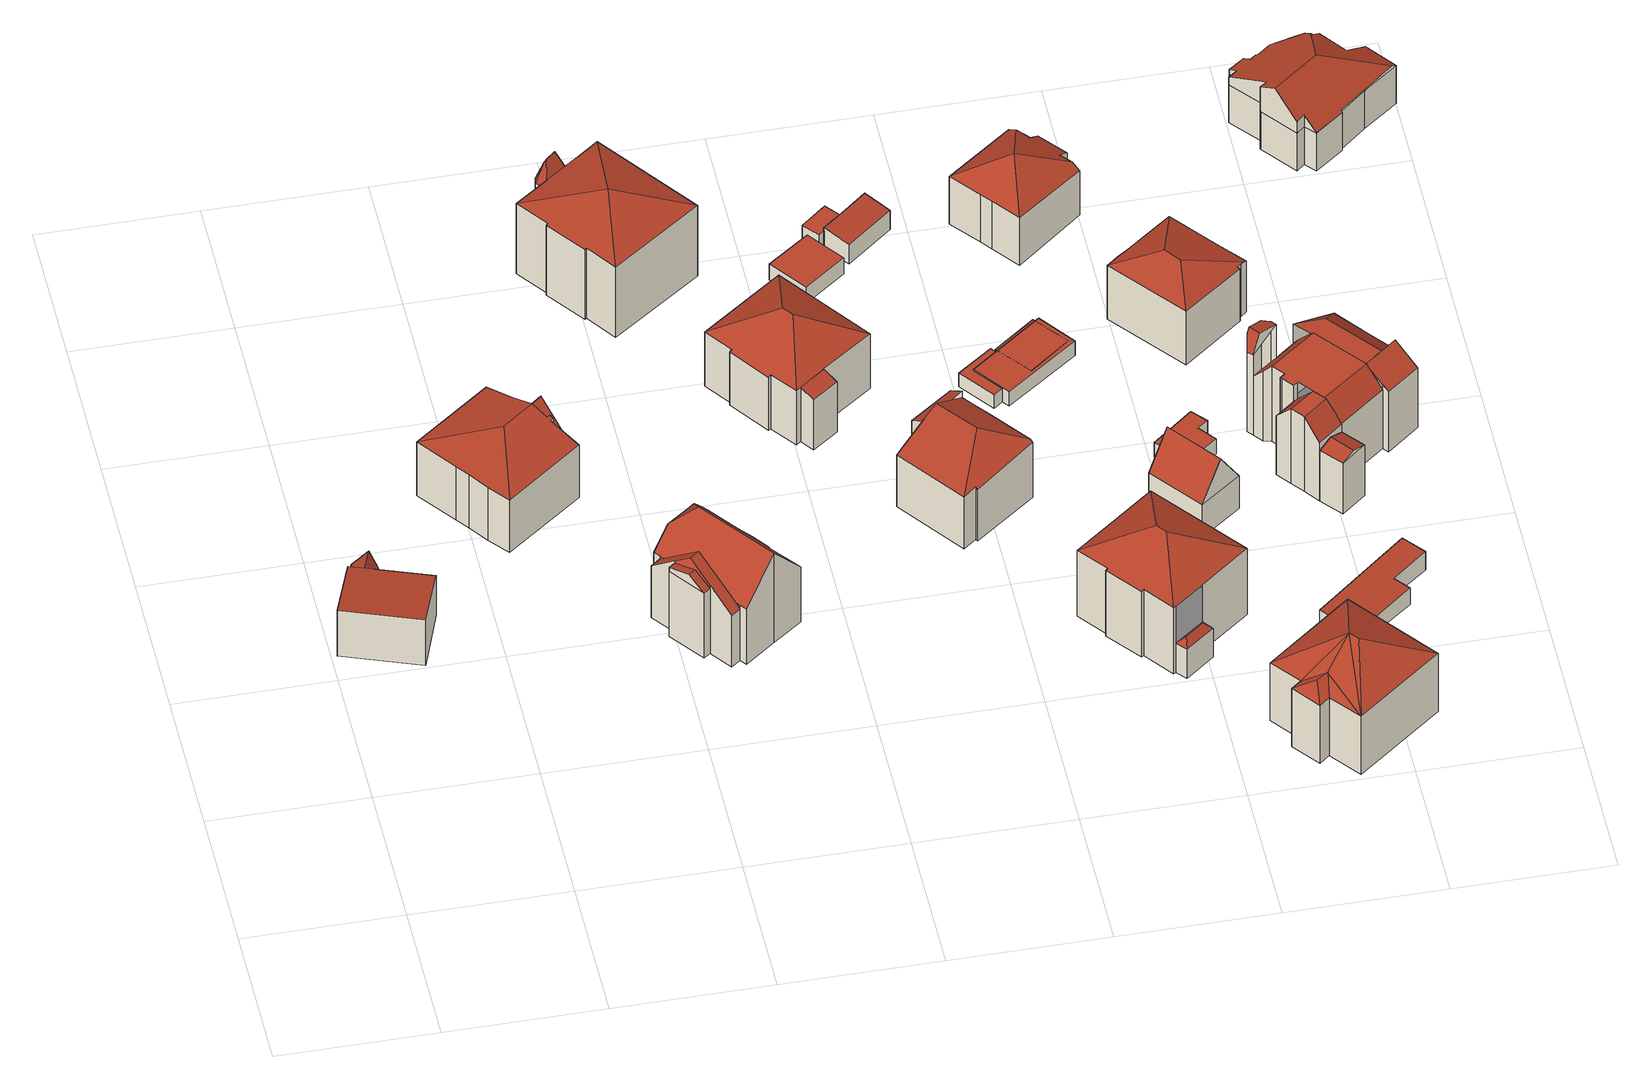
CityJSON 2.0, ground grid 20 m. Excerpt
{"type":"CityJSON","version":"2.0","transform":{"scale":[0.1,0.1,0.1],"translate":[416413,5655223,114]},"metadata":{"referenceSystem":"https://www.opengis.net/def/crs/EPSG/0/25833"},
"CityObjects":{
"building1":{"type":"Building","attributes":{"Gemeindeschluessel":14612000,"Geometrietyp2DReferenz":"3000","function":"31001_9998","roofType":"9999"},"children":["building1-1","building1-2"]},
"building1-1":{"type":"BuildingPart","attributes":{"Dachtyp_tdc":"tdcGableRoof","Dachneigung":51.3,"QualitaetDacherkennung":13,"Geometrietyp2DReferenz":"3000","measuredHeight":6.34,"roofType":"3100"},"parents":["building1"],"geometry":[{"type":"MultiSurface","lod":"2","boundaries":[[[0,1,2,3]],[[1,4,5,2]],[[4,6,7,5]],[[4,1,8]],[[1,0,9,8]],[[6,4,8,9]],[[3,2,5,7]]],"semantics":{"surfaces":[{"type":"WallSurface"},{"type":"RoofSurface"},{"type":"GroundSurface"}],"values":[0,0,0,0,1,1,2]}}]},
"building1-2":{"type":"BuildingPart","attributes":{"Dachtyp_tdc":"tdcPolyFlatRoof","Dachneigung":6.96,"QualitaetDacherkennung":88,"Geometrietyp2DReferenz":"3000","measuredHeight":7.42,"roofType":"2100"},"parents":["building1"],"geometry":[{"type":"MultiSurface","lod":"2","boundaries":[[[10,11,0,3,12]],[[13,14,15,7,6]],[[14,16,17,15]],[[16,10,12,17]],[[16,14,13,11,10]],[[12,3,7,15,17]]],"semantics":{"surfaces":[{"type":"WallSurface"},{"type":"RoofSurface"},{"type":"GroundSurface"}],"values":[0,0,0,0,1,2]}}]},
"building2":{"type":"Building","attributes":{"Gemeindeschluessel":14612000,"Geometrietyp2DReferenz":"3000","function":"31001_9998","roofType":"9999"},"children":["building2-1","building2-2"]},
"building2-1":{"type":"BuildingPart","attributes":{"Dachtyp_tdc":"tdcHipAndGableRoof","Dachneigung":14.54,"QualitaetDacherkennung":67,"Geometrietyp2DReferenz":"3000","measuredHeight":10.33,"roofType":"5000"},"parents":["building2"],"geometry":[{"type":"MultiSurface","lod":"2","boundaries":[[[18,19,20,21,22]],[[19,23,24,20]],[[23,25,26,24]],[[25,27,28,26]],[[27,29,30,28]],[[29,31,32,30]],[[31,33,34,32]],[[33,35,36,34]],[[35,37,38,36]],[[37,39,40,38]],[[39,41,40]],[[35,33,31,29,27,42]],[[27,25,23,19,18,43,44,42]],[[44,39,37,35,42]],[[45,46,47,21,20,24,26,28,30,32,34,36,38,40]]],"semantics":{"surfaces":[{"type":"WallSurface"},{"type":"RoofSurface"},{"type":"GroundSurface"}],"values":[0,0,0,0,0,0,0,0,0,0,0,1,1,1,2]}}]},
"building2-2":{"type":"BuildingPart","attributes":{"Dachtyp_tdc":"tdcGableRoof","Dachneigung":45.9,"QualitaetDacherkennung":9,"Geometrietyp2DReferenz":"3000","measuredHeight":8.73,"roofType":"3100"},"parents":["building2"],"geometry":[{"type":"MultiSurface","lod":"2","boundaries":[[[47,46,45,40,48,49,50,51,52,21]],[[41,53,48,40]],[[53,54,49,48]],[[54,55,50,49]],[[55,56,51,50]],[[56,57,52,51]],[[57,22,21,52]],[[56,55,54,53,41,58]],[[58,59,60,22,57,56]]],"semantics":{"surfaces":[{"type":"GroundSurface"},{"type":"WallSurface"},{"type":"RoofSurface"}],"values":[0,1,1,1,1,1,1,2,2]}}]},
"building3":{"type":"Building","attributes":{"Gemeindeschluessel":14612000,"Geometrietyp2DReferenz":"3000","function":"31001_9998","roofType":"9999"},"children":["building3-1","building3-2","building3-3"]},
"building3-1":{"type":"BuildingPart","attributes":{"Dachtyp_tdc":"tdcGableAndHippedGRoof","Dachneigung":50.03,"QualitaetDacherkennung":36,"Geometrietyp2DReferenz":"3000","measuredHeight":14.42,"roofType":"9999"},"parents":["building3"],"geometry":[{"type":"MultiSurface","lod":"2","boundaries":[[[61,62,63,64]],[[62,65,66,63]],[[65,67,68,66]],[[67,69,70,68]],[[69,71,72,70]],[[71,73,74,72]],[[73,75,76,74]],[[75,77,76]],[[78,79,80]],[[78,81,82,79]],[[81,83,84,82]],[[83,85,86,84]],[[85,87,88,86]],[[87,89,90,88]],[[89,91,92,90]],[[91,93,94,92]],[[93,61,64,94]],[[89,87,85,83,95]],[[83,81,78,96,97,98,75,73,71,95]],[[71,69,67,65,62,61,93,91,89,95]],[[64,63,66,68,70,72,74,76,99,79,82,84,86,88,90,92,94]]],"semantics":{"surfaces":[{"type":"WallSurface"},{"type":"RoofSurface"},{"type":"GroundSurface"}],"values":[0,0,0,0,0,0,0,0,0,0,0,0,0,0,0,0,0,1,1,1,2]}}]},
"building3-2":{"type":"BuildingPart","attributes":{"Dachtyp_tdc":"tdcGableRoof","Dachneigung":16.31,"QualitaetDacherkennung":29,"Geometrietyp2DReferenz":"3000","measuredHeight":12.07,"roofType":"3100"},"parents":["building3"],"geometry":[{"type":"MultiSurface","lod":"2","boundaries":[[[100,101,102,103]],[[101,104,105,102]],[[104,106,107,105]],[[100,108,109,101]],[[110,109,108,111,112]],[[104,110,112,106]],[[101,109,110,104]],[[102,105,107,113,103]]],"semantics":{"surfaces":[{"type":"WallSurface"},{"type":"RoofSurface"},{"type":"GroundSurface"}],"values":[0,0,0,1,1,0,0,2]}}]},
"building3-3":{"type":"BuildingPart","attributes":{"Dachtyp_tdc":"tdcGableRoof","Dachneigung":39.32,"QualitaetDacherkennung":26,"Geometrietyp2DReferenz":"3000","measuredHeight":13.51,"roofType":"3100"},"parents":["building3"],"geometry":[{"type":"MultiSurface","lod":"2","boundaries":[[[114,100,103]],[[115,107,106,112]],[[115,116,117,107]],[[116,80,79,117]],[[77,118,119,76]],[[118,114,103,119]],[[120,96,80,116,115,121]],[[121,114,118,77,98,120]],[[103,113,107,117,79,99,76,119]]],"semantics":{"surfaces":[{"type":"WallSurface"},{"type":"RoofSurface"},{"type":"GroundSurface"}],"values":[0,0,0,0,0,0,1,1,2]}}]},
"building4":{"type":"Building","attributes":{"Gemeindeschluessel":14612000,"Geometrietyp2DReferenz":"3000","function":"31001_9998","roofType":"9999"},"children":["building4-1","building4-2"]},
"building4-1":{"type":"BuildingPart","attributes":{"Dachtyp_tdc":"tdcTentRoof","Dachneigung":18,"QualitaetDacherkennung":69,"Geometrietyp2DReferenz":"3000","measuredHeight":13.74,"roofType":"3500"},"parents":["building4"],"geometry":[{"type":"MultiSurface","lod":"2","boundaries":[[[122,123,124]],[[122,125,126,123]],[[125,127,128,126]],[[127,129,130,128]],[[129,131,132,130]],[[131,133,134,132]],[[133,135,136,134]],[[135,137,138,136]],[[137,139,140,138]],[[139,141,142,140]],[[141,143,142]],[[127,125,144]],[[129,127,144]],[[139,137,135,133,131,129,144]],[[125,122,141,139,144]],[[123,126,128,130,132,134,136,138,140,142,145]]],"semantics":{"surfaces":[{"type":"WallSurface"},{"type":"RoofSurface"},{"type":"GroundSurface"}],"values":[0,0,0,0,0,0,0,0,0,0,0,1,1,1,1,2]}}]},
"building4-2":{"type":"BuildingPart","attributes":{"Dachtyp_tdc":"tdcFreeFormRoof","Dachneigung":71.33,"QualitaetDacherkennung":31,"Geometrietyp2DReferenz":"3000","measuredHeight":13.37,"roofType":"5000"},"parents":["building4"],"geometry":[{"type":"MultiSurface","lod":"2","boundaries":[[[146,147,148,149]],[[147,150,151,148]],[[150,152,153,151]],[[152,154,155,153]],[[154,156,157,155]],[[143,158,159,142]],[[158,146,149,159]],[[160,124,156,154,161,162]],[[154,152,161]],[[152,150,147,146,163,164,162,161]],[[146,158,163]],[[158,143,164,163]],[[143,160,162,164]],[[149,148,151,153,155,157,123,145,142,159]]],"semantics":{"surfaces":[{"type":"WallSurface"},{"type":"RoofSurface"},{"type":"GroundSurface"}],"values":[0,0,0,0,0,0,0,1,1,1,1,1,1,2]}}]},
"building5":{"type":"Building","attributes":{"Gemeindeschluessel":14612000,"Geometrietyp2DReferenz":"3000","function":"31001_9998","roofType":"9999"},"children":["building5-1","building5-2"]},
"building5-1":{"type":"BuildingPart","attributes":{"Dachtyp_tdc":"tdcHipRoof","Dachneigung":27.07,"QualitaetDacherkennung":78,"Geometrietyp2DReferenz":"3000","measuredHeight":12.19,"roofType":"3200"},"parents":["building5"],"geometry":[{"type":"MultiSurface","lod":"2","boundaries":[[[165,166,167,168]],[[166,169,170,167]],[[169,171,172,170]],[[171,173,174,172]],[[173,175,176,177,174]],[[178,179,180,181]],[[178,182,183,179]],[[182,184,185,183]],[[184,165,168,185]],[[178,181,175,173,186]],[[171,169,187]],[[173,171,187,186]],[[168,167,170,172,174,177,180,179,183,185]],[[169,166,165,184,182,178,186,187]]],"semantics":{"surfaces":[{"type":"WallSurface"},{"type":"RoofSurface"},{"type":"GroundSurface"}],"values":[0,0,0,0,0,0,0,0,0,1,1,1,2,1]}}]},
"building5-2":{"type":"BuildingPart","attributes":{"Dachtyp_tdc":"tdcPolyFlatRoof","Dachneigung":16.62,"QualitaetDacherkennung":69,"Geometrietyp2DReferenz":"3000","measuredHeight":8.79,"roofType":"2100"},"parents":["building5"],"geometry":[{"type":"MultiSurface","lod":"2","boundaries":[[[176,188,189,177]],[[188,190,191,189]],[[190,181,180,191]],[[181,190,188,176]],[[177,189,191,180]]],"semantics":{"surfaces":[{"type":"WallSurface"},{"type":"RoofSurface"},{"type":"GroundSurface"}],"values":[0,0,0,1,2]}}]},
"building6":{"type":"Building","attributes":{"Gemeindeschluessel":14612000,"Geometrietyp2DReferenz":"3000","function":"31001_9998","roofType":"9999"},"children":["building6-1","building6-2"]},
"building6-1":{"type":"BuildingPart","attributes":{"Dachtyp_tdc":"tdcHipAndGableRoof","Dachneigung":25.49,"QualitaetDacherkennung":48,"Geometrietyp2DReferenz":"3000","measuredHeight":11.78,"roofType":"5000"},"parents":["building6"],"geometry":[{"type":"MultiSurface","lod":"2","boundaries":[[[192,193,194,195]],[[196,197,198,199]],[[197,200,201,198]],[[200,192,195,201]],[[193,202,203,194]],[[202,204,205,203]],[[204,206,207,205]],[[206,208,209,207]],[[208,210,211,209]],[[210,212,213,214,211]],[[206,204,202,193,192,215]],[[192,200,197,196,216,217,215]],[[217,212,210,208,206,215]],[[214,218,199,198,201,195,194,203,205,207,209,211]]],"semantics":{"surfaces":[{"type":"WallSurface"},{"type":"RoofSurface"},{"type":"GroundSurface"}],"values":[0,0,0,0,0,0,0,0,0,0,1,1,1,2]}}]},
"building6-2":{"type":"BuildingPart","attributes":{"Dachtyp_tdc":"tdcPolyFlatRoof","Dachneigung":27.27,"QualitaetDacherkennung":49,"Geometrietyp2DReferenz":"3000","measuredHeight":10.3,"roofType":"2100"},"parents":["building6"],"geometry":[{"type":"MultiSurface","lod":"2","boundaries":[[[213,219,220,214]],[[219,221,222,220]],[[221,223,196,199,222]],[[223,221,219,213,224,216]],[[214,220,222,199,218]]],"semantics":{"surfaces":[{"type":"WallSurface"},{"type":"RoofSurface"},{"type":"GroundSurface"}],"values":[0,0,0,1,2]}}]},
"building7":{"type":"Building","attributes":{"Dachtyp_tdc":"tdcPolyFlatRoof","Gemeindeschluessel":14612000,"Dachneigung":0,"QualitaetDacherkennung":71,"Geometrietyp2DReferenz":"3000","measuredHeight":2.52,"function":"31001_9998","roofType":"1000"},"geometry":[{"type":"Solid","lod":"2","boundaries":[[[[225,226,227,228]],[[225,229,230,226]],[[227,231,232,228]],[[226,230,231,227]],[[230,229,232,231]],[[229,225,228,232]]]],"semantics":{"surfaces":[{"type":"WallSurface"},{"type":"RoofSurface"},{"type":"GroundSurface"}],"values":[[0,1,2,0,0,0]]}}]},
"building8":{"type":"Building","attributes":{"Dachtyp_tdc":"tdcPolyFlatRoof","Gemeindeschluessel":14612000,"Dachneigung":0,"QualitaetDacherkennung":0,"Geometrietyp2DReferenz":"3000","BezugspunktDach":"2000","measuredHeight":3,"function":"31001_9998"},"geometry":[{"type":"MultiSurface","lod":"2","boundaries":[[[233,234,235,236,237]],[[237,236,238,239]],[[236,235,240,238]],[[235,234,241,240]],[[234,233,242,241]],[[233,237,239,242]],[[239,238,240,241,242]]],"semantics":{"surfaces":[{"type":"RoofSurface"},{"type":"WallSurface"},{"type":"GroundSurface"}],"values":[0,1,1,1,1,1,2]}}]},
"building9":{"type":"Building","attributes":{"Dachtyp_tdc":"tdcPolyFlatRoof","Gemeindeschluessel":14612000,"Dachneigung":5.62,"QualitaetDacherkennung":67,"Geometrietyp2DReferenz":"3000","measuredHeight":3.51,"function":"31001_9998","roofType":"2100"},"geometry":[{"type":"Solid","lod":"2","boundaries":[[[[243,244,242,245]],[[244,246,241,242]],[[246,247,248,241]],[[247,249,250,248]],[[249,243,245,250]],[[249,247,246,244,243]],[[245,242,241,248,250]]]],"semantics":{"surfaces":[{"type":"WallSurface"},{"type":"RoofSurface"},{"type":"GroundSurface"}],"values":[[0,0,0,0,0,1,2]]}}]},
"building10":{"type":"Building","attributes":{"Gemeindeschluessel":14612000,"Geometrietyp2DReferenz":"3000","function":"31001_9998","roofType":"9999"},"children":["building10-1","building10-2"]},
"building10-1":{"type":"BuildingPart","attributes":{"Dachtyp_tdc":"tdcFreeFormRoof","Dachneigung":47.27,"QualitaetDacherkennung":9,"Geometrietyp2DReferenz":"3000","measuredHeight":5.69,"roofType":"5000"},"parents":["building10"],"geometry":[{"type":"MultiSurface","lod":"2","boundaries":[[[251,252,253,254]],[[252,255,256,253]],[[255,257,258,256]],[[259,257,255]],[[260,259,255,252]],[[260,252,251]],[[259,260,251,257]],[[254,253,256,258]]],"semantics":{"surfaces":[{"type":"WallSurface"},{"type":"RoofSurface"},{"type":"GroundSurface"}],"values":[0,0,0,1,1,1,1,2]}}]},
"building10-2":{"type":"BuildingPart","attributes":{"Dachtyp_tdc":"tdcHipRoof","Dachneigung":25.76,"QualitaetDacherkennung":87,"Geometrietyp2DReferenz":"3000","measuredHeight":13.94,"roofType":"3200"},"parents":["building10"],"geometry":[{"type":"MultiSurface","lod":"2","boundaries":[[[261,262,263,264]],[[262,265,266,263]],[[265,267,268,266]],[[267,269,270,268]],[[269,271,254,270]],[[271,251,254]],[[272,258,257]],[[272,273,274,258]],[[273,275,276,274]],[[275,277,278,276]],[[277,261,264,278]],[[267,265,279]],[[273,272,271,269,280]],[[265,262,261,277,275,273,280,279]],[[269,267,279,280]],[[264,263,266,268,270,254,258,274,276,278]]],"semantics":{"surfaces":[{"type":"WallSurface"},{"type":"RoofSurface"},{"type":"GroundSurface"}],"values":[0,0,0,0,0,0,0,0,0,0,0,1,1,1,1,2]}}]},
"building11":{"type":"Building","attributes":{"Dachtyp_tdc":"tdcPolyFlatRoof","Gemeindeschluessel":14612000,"Dachneigung":2.61,"QualitaetDacherkennung":74,"Geometrietyp2DReferenz":"3000","measuredHeight":2.2,"function":"31001_9998","roofType":"2100"},"geometry":[{"type":"Solid","lod":"2","boundaries":[[[[281,282,283,284]],[[282,285,286,283]],[[285,287,288,286]],[[287,289,290,288]],[[289,281,284,290]],[[289,287,285,282,281]],[[284,283,286,288,290]]]],"semantics":{"surfaces":[{"type":"WallSurface"},{"type":"RoofSurface"},{"type":"GroundSurface"}],"values":[[0,0,0,0,0,1,2]]}}]},
"building12":{"type":"Building","attributes":{"Gemeindeschluessel":14612000,"Dachneigung":90,"Dachorientierung":0,"MittlereTraufHoehe":117.06,"QualitaetDacherkennung":88,"ObjektHoehe":2.27,"BodenHoehe":114.79,"Geometrietyp2DReferenz":"3000","AbsoluteHoehe":117.06,"Dachflaeche":64.97,"measuredHeight":2.27,"function":"31001_9998","roofType":"1000","storeysAboveGround":1},"geometry":[{"type":"MultiSurface","lod":"2","boundaries":[[[291,292,293,294]],[[292,295,296,293]],[[295,297,298,296]],[[297,291,294,298]],[[297,295,292,291]],[[294,293,296,298]]],"semantics":{"surfaces":[{"type":"WallSurface"},{"type":"RoofSurface"},{"type":"GroundSurface"}],"values":[0,0,0,0,1,2]}}]},
"building13":{"type":"Building","attributes":{"Dachtyp_tdc":"tdcPolyFlatRoof","Gemeindeschluessel":14612000,"Dachneigung":0,"QualitaetDacherkennung":78,"Geometrietyp2DReferenz":"3000","measuredHeight":2.24,"function":"31001_9998","roofType":"1000"},"geometry":[{"type":"Solid","lod":"2","boundaries":[[[[299,300,301,302]],[[300,303,304,301]],[[303,305,306,304]],[[305,307,308,306]],[[307,299,302,308]],[[307,305,303,300,299]],[[302,301,304,306,308]]]],"semantics":{"surfaces":[{"type":"WallSurface"},{"type":"RoofSurface"},{"type":"GroundSurface"}],"values":[[0,0,0,0,0,1,2]]}}]},
"building14":{"type":"Building","attributes":{"Dachtyp_tdc":"tdcFreeFormRoof","Gemeindeschluessel":14612000,"Dachneigung":27.02,"QualitaetDacherkennung":77,"Geometrietyp2DReferenz":"3000","measuredHeight":12.97,"function":"31001_9998","roofType":"5000"},"geometry":[{"type":"Solid","lod":"2","boundaries":[[[[309,310,311,312]],[[310,313,314,311]],[[313,315,316,314]],[[315,317,318,316]],[[317,319,320,318]],[[319,321,322,320]],[[321,323,324,322]],[[323,309,312,324]],[[325,326,323,321]],[[310,327,313]],[[327,319,328]],[[327,325,319]],[[327,310,325]],[[319,325,321]],[[328,319,317]],[[327,328,317,315]],[[327,315,313]],[[326,325,310,309]],[[326,309,323]],[[312,311,314,316,318,320,322,324]]]],"semantics":{"surfaces":[{"type":"WallSurface"},{"type":"RoofSurface"},{"type":"GroundSurface"}],"values":[[0,0,0,0,0,0,0,0,1,1,1,1,1,1,1,1,1,1,1,2]]}}]},
"building15":{"type":"Building","attributes":{"Dachtyp_tdc":"tdcFreeFormRoof","Gemeindeschluessel":14612000,"Dachneigung":57.61,"QualitaetDacherkennung":4,"Geometrietyp2DReferenz":"3000","measuredHeight":10.42,"function":"31001_9998","roofType":"5000"},"geometry":[{"type":"Solid","lod":"2","boundaries":[[[[329,330,331,332]],[[330,333,334,331]],[[333,335,336,334]],[[335,337,338,336]],[[337,329,332,338]],[[339,333,330,340]],[[337,335,339]],[[329,337,339]],[[339,340,329]],[[333,339,335]],[[329,340,330]],[[332,331,334,336,338]]]],"semantics":{"surfaces":[{"type":"WallSurface"},{"type":"RoofSurface"},{"type":"GroundSurface"}],"values":[[0,0,0,0,0,1,1,1,1,0,0,2]]}}]},
"building16":{"type":"Building","attributes":{"Dachtyp_tdc":"tdcPolyFlatRoof","Gemeindeschluessel":14612000,"Dachneigung":0,"QualitaetDacherkennung":66,"Geometrietyp2DReferenz":"3000","measuredHeight":2.42,"function":"31001_9998","roofType":"1000"},"geometry":[{"type":"Solid","lod":"2","boundaries":[[[[341,342,343,344]],[[342,345,346,343]],[[345,347,348,346]],[[347,349,350,348]],[[349,351,352,350]],[[351,353,354,352]],[[353,341,344,354]],[[353,351,349,347,345,342,341]],[[344,343,346,348,350,352,354]]]],"semantics":{"surfaces":[{"type":"WallSurface"},{"type":"RoofSurface"},{"type":"GroundSurface"}],"values":[[0,0,0,0,0,0,0,1,2]]}}]},
"building17":{"type":"Building","attributes":{"Dachtyp_tdc":"tdcFreeFormRoof","Gemeindeschluessel":14612000,"Dachneigung":31.71,"QualitaetDacherkennung":54,"Geometrietyp2DReferenz":"3000","measuredHeight":10.77,"function":"31001_9998","roofType":"5000"},"geometry":[{"type":"Solid","lod":"2","boundaries":[[[[355,356,357,358]],[[356,359,360,357]],[[359,361,362,360]],[[361,363,364,362]],[[363,365,366,364]],[[365,367,368,366]],[[367,369,370,368]],[[369,371,372,370]],[[371,373,374,372]],[[373,355,358,374]],[[361,359,375,376,377,365,363]],[[367,377,376,369]],[[371,369,376,355,373]],[[376,375,356,355]],[[367,365,377]],[[359,356,375]],[[358,357,360,362,364,366,368,370,372,374]]]],"semantics":{"surfaces":[{"type":"WallSurface"},{"type":"RoofSurface"},{"type":"GroundSurface"}],"values":[[0,0,0,0,0,0,0,0,0,0,1,1,1,1,0,0,2]]}}]},
"building18":{"type":"Building","attributes":{"Dachtyp_tdc":"tdcPolyFlatRoof","Gemeindeschluessel":14612000,"Dachneigung":2.94,"QualitaetDacherkennung":76,"Geometrietyp2DReferenz":"3000","measuredHeight":2.96,"function":"31001_9998","roofType":"2100"},"geometry":[{"type":"Solid","lod":"2","boundaries":[[[[378,379,380,381]],[[379,382,383,380]],[[382,384,385,383]],[[384,386,387,385]],[[386,388,389,387]],[[388,390,391,389]],[[390,392,393,391]],[[392,378,381,393]],[[392,390,388,386,384,382,379,378]],[[381,380,383,385,387,389,391,393]]]],"semantics":{"surfaces":[{"type":"WallSurface"},{"type":"RoofSurface"},{"type":"GroundSurface"}],"values":[[0,0,0,0,0,0,0,0,1,2]]}}]},
"building19":{"type":"Building","attributes":{"Dachtyp_tdc":"tdcFreeFormRoof","Gemeindeschluessel":14612000,"Dachneigung":19.95,"QualitaetDacherkennung":55,"Geometrietyp2DReferenz":"3000","measuredHeight":10.75,"function":"31001_9998","roofType":"5000"},"geometry":[{"type":"Solid","lod":"2","boundaries":[[[[394,395,396,397]],[[395,398,399,396]],[[398,400,401,399]],[[400,402,403,401]],[[402,404,405,403]],[[404,406,407,405]],[[406,408,409,407]],[[408,410,411,409]],[[410,412,413,411]],[[412,414,415,413]],[[414,416,417,415]],[[416,394,397,417]],[[418,414,412,410,408,406,404]],[[419,402,400,398,395,420]],[[402,419,418,404]],[[420,394,416,414,418,419]],[[395,394,420]],[[397,396,399,401,403,405,407,409,411,413,415,417]]]],"semantics":{"surfaces":[{"type":"WallSurface"},{"type":"RoofSurface"},{"type":"GroundSurface"}],"values":[[0,0,0,0,0,0,0,0,0,0,0,0,1,1,1,1,0,2]]}}]},
"building20":{"type":"Building","attributes":{"Dachtyp_tdc":"tdcGableRoof","Gemeindeschluessel":14612000,"Dachneigung":20.54,"QualitaetDacherkennung":55,"Geometrietyp2DReferenz":"3000","measuredHeight":8.9,"function":"31001_9998","roofType":"3100"},"geometry":[{"type":"Solid","lod":"2","boundaries":[[[[421,422,423,424]],[[422,425,426,423]],[[425,427,428,426]],[[427,421,424,428]],[[425,422,429]],[[421,427,430]],[[422,421,430,429]],[[427,425,429,430]],[[424,423,426,428]]]],"semantics":{"surfaces":[{"type":"WallSurface"},{"type":"RoofSurface"},{"type":"GroundSurface"}],"values":[[0,0,0,0,0,0,1,1,2]]}}]},
"building21":{"type":"Building","attributes":{"Gemeindeschluessel":14612000,"Geometrietyp2DReferenz":"3000","function":"31001_9998","roofType":"9999"},"children":["building21-1","building21-2","building21-3","building21-4","building21-5"]},
"building21-1":{"type":"BuildingPart","attributes":{"Dachtyp_tdc":"tdcPolyFlatRoof","Dachneigung":35.53,"QualitaetDacherkennung":42,"Geometrietyp2DReferenz":"3000","measuredHeight":12.13,"roofType":"2100"},"parents":["building21"],"geometry":[{"type":"MultiSurface","lod":"2","boundaries":[[[431,432,433,434,435]],[[432,436,437,433]],[[436,438,439,437]],[[438,440,439]],[[438,436,432,431,441,442,443,444,445,446]],[[447,448,434,433,437,439,449]]],"semantics":{"surfaces":[{"type":"WallSurface"},{"type":"RoofSurface"},{"type":"GroundSurface"}],"values":[0,0,0,0,1,2]}}]},
"building21-2":{"type":"BuildingPart","attributes":{"Dachtyp_tdc":"tdcFreeFormRoof","Dachneigung":11.73,"QualitaetDacherkennung":22,"Geometrietyp2DReferenz":"3000","measuredHeight":15.64,"roofType":"5000"},"parents":["building21"],"geometry":[{"type":"MultiSurface","lod":"2","boundaries":[[[450,451,452,453,454]],[[451,455,456,452]],[[455,457,458,456]],[[457,459,460,458]],[[459,461,462,463,460]],[[450,464,465,455,451]],[[461,459,457,465,464]],[[457,455,465]],[[450,461,464]],[[453,452,456,458,460,463]]],"semantics":{"surfaces":[{"type":"WallSurface"},{"type":"RoofSurface"},{"type":"GroundSurface"}],"values":[0,0,0,0,0,1,1,0,0,2]}}]},
"building21-3":{"type":"BuildingPart","attributes":{"Dachtyp_tdc":"tdcHipAndGableRoof","Dachneigung":43.03,"QualitaetDacherkennung":38,"Geometrietyp2DReferenz":"3000","measuredHeight":12.43,"roofType":"5000"},"parents":["building21"],"geometry":[{"type":"MultiSurface","lod":"2","boundaries":[[[466,467,468,469]],[[467,470,471,468]],[[470,472,473,471]],[[472,435,434,473]],[[467,466,474]],[[466,475,476,477,443,478,474]],[[478,441,435,472,470,467,474]],[[434,448,447,479,480,469,468,471,473]]],"semantics":{"surfaces":[{"type":"WallSurface"},{"type":"RoofSurface"},{"type":"GroundSurface"}],"values":[0,0,0,0,1,1,1,2]}}]},
"building21-4":{"type":"BuildingPart","attributes":{"Dachtyp_tdc":"tdcCutGableRoof","Dachneigung":49.09,"QualitaetDacherkennung":71,"Geometrietyp2DReferenz":"3000","measuredHeight":12.13,"roofType":"9999"},"parents":["building21"],"geometry":[{"type":"MultiSurface","lod":"2","boundaries":[[[481,482,423,426]],[[482,483,484,423]],[[483,485,486,484]],[[485,487,488,486]],[[489,490,491,492,487,485]],[[483,482,481,493,494]],[[485,483,494,495,496,489]],[[488,497,498,499,500,501,502,426,423,484,486]],[[487,492,497,488]],[[492,491,498,497]]],"semantics":{"surfaces":[{"type":"WallSurface"},{"type":"RoofSurface"},{"type":"GroundSurface"}],"values":[0,0,0,0,1,1,1,2,0,0]}}]},
"building21-5":{"type":"BuildingPart","attributes":{"Dachtyp_tdc":"tdcCutGableRoof","Dachneigung":0.134,"QualitaetDacherkennung":50,"Geometrietyp2DReferenz":"3000","measuredHeight":12.23,"roofType":"9999"},"parents":["building21"],"geometry":[{"type":"MultiSurface","lod":"2","boundaries":[[[503,504,505,506]],[[504,507,508,505]],[[507,509,510,508]],[[509,511,512,510]],[[511,513,514,512]],[[513,454,453,514]],[[462,515,516,463]],[[515,517,480,516]],[[440,518,481,426,439]],[[519,503,506,498,491]],[[520,475,517,515,462,454,513,511,509]],[[521,495,494,493,518,440,446,522]],[[509,507,504,503,519,523,521,522,520]],[[506,505,508,510,512,514,453,463,516,480,479,447,449,439,426,502,501,500,499,498]]],"semantics":{"surfaces":[{"type":"WallSurface"},{"type":"RoofSurface"},{"type":"GroundSurface"}],"values":[0,0,0,0,0,0,0,0,0,0,1,1,1,2]}}]},
"building22":{"type":"Building","attributes":{"Dachtyp_tdc":"tdcFreeFormRoof","Gemeindeschluessel":14612000,"Dachneigung":26,"QualitaetDacherkennung":10,"Geometrietyp2DReferenz":"3000","measuredHeight":11.19,"function":"31001_9998","roofType":"5000"},"geometry":[{"type":"Solid","lod":"2","boundaries":[[[[524,525,526,527]],[[525,528,529,526]],[[528,530,531,529]],[[530,532,533,531]],[[532,534,535,533]],[[534,536,537,535]],[[536,538,539,537]],[[538,540,541,539]],[[540,542,543,541]],[[542,544,545,543]],[[544,546,547,545]],[[546,548,549,547]],[[548,550,551,549]],[[550,552,553,551]],[[552,554,555,553]],[[554,556,557,555]],[[556,558,559,557]],[[558,560,561,559]],[[560,562,563,561]],[[562,564,565,563]],[[564,566,567,565]],[[566,568,569,567]],[[568,570,571,569]],[[570,572,573,571]],[[572,524,527,573]],[[574,575,576,577,578,579,580,581]],[[582,583,584,585,586,587,588,589,590,591,592,593,594,595,596,580,579]],[[597,566,598,599,581,580,596,600,601]],[[570,601,600,572]],[[568,597,601,570]],[[572,600,596,595,524]],[[562,599,598,564]],[[560,574,581,599,562]],[[564,598,566]],[[566,597,568]],[[524,595,594,525]],[[525,594,593,528]],[[528,593,592,530]],[[530,592,591,532]],[[532,591,590,534]],[[534,590,589,536]],[[536,589,588,538]],[[538,588,587,540]],[[540,587,586,542]],[[542,586,585,544]],[[544,585,584,546]],[[546,584,583,548]],[[548,583,582,550]],[[552,578,577,554]],[[550,582,579,578,552]],[[554,577,576,556]],[[556,576,575,558]],[[558,575,574,560]],[[527,526,529,531,533,535,537,539,541,543,545,547,549,551,553,555,557,559,561,563,565,567,569,571,573]]]],"semantics":{"surfaces":[{"type":"WallSurface"},{"type":"RoofSurface"},{"type":"GroundSurface"}],"values":[[0,0,0,0,0,0,0,0,0,0,0,0,0,0,0,0,0,0,0,0,0,0,0,0,0,1,1,1,0,0,0,0,0,0,0,0,0,0,0,0,0,0,0,0,0,0,0,0,0,0,0,0,0,2]]}}]}
},
"vertices":[
[36,520,42],[46,548,42],[46,548,4],[36,520,4],[76,537,41],[76,537,4],[66,509,41],[66,509,4],[65,541,67],[55,513,67],
[7,440,78],[36,520,68],[7,440,4],[66,509,68],[134,484,68],[134,484,4],[105,404,78],[105,404,4],
[310,684,104],[313,680,102],[313,680,6],[310,684,6],[310,684,57],[309,677,102],[309,677,6],[336,641,91],[336,641,6],[238,567,91],[238,567,6],[218,592,91],[218,592,6],[200,617,92],[200,617,6],[188,633,92],[188,633,6],[151,682,93],[151,682,6],[249,756,93],[249,756,6],[273,724,102],[273,724,6],[273,724,44],[252,670,110],[306,681,104],[292,700,110],[285,709,6],[292,700,6],[306,681,6],
[277,727,6],[281,723,6],[300,738,6],[308,727,6],[329,699,6],[277,727,43],[281,723,58],[300,738,58],[308,727,94],[329,699,58],[285,709,94],[292,700,81],[306,681,57],
[488,463,96],[505,460,82],[505,460,7],[488,463,7],[520,439,82],[520,439,7],[518,423,96],[518,423,7],[547,385,96],[547,385,7],[510,357,152],[510,357,7],[471,328,96],[471,328,7],[465,336,96],[465,336,7],[465,336,90],[390,436,96],[390,436,7],[390,436,91],[384,443,96],[384,443,7],[404,458,124],[404,458,7],[416,467,124],[416,467,7],[431,478,124],[431,478,7],[441,486,124],[441,486,7],[452,494,108],[452,494,7],[460,500,96],[460,500,7],[439,451,152],[393,431,96],[426,387,96],[461,342,96],[426,387,7],
[433,354,112],[425,348,112],[425,348,7],[433,354,7],[392,392,112],[392,392,7],[400,398,112],[400,398,7],[419,373,128],[411,367,128],[392,392,119],[415,378,126],[400,398,119],[415,378,7],
[433,354,118],[400,398,122],[378,427,91],[378,427,7],[453,327,90],[453,327,7],[426,387,143],[415,378,143],
[425,1084,120],[425,1084,6],[425,1084,58],[452,1104,120],[452,1104,6],[545,976,120],[545,976,6],[431,894,120],[431,894,6],[404,933,120],[404,933,6],[402,931,119],[402,931,6],[366,980,119],[366,980,6],[368,982,120],[368,982,6],[339,1022,120],[339,1022,6],[382,1053,120],[382,1053,6],[382,1053,104],[444,1001,143],[413,1075,6],
[372,1074,104],[377,1078,104],[377,1078,6],[372,1074,6],[390,1089,104],[390,1089,6],[393,1091,104],[393,1091,6],[403,1089,104],[403,1089,6],[412,1075,104],[412,1075,6],[371,1066,104],[371,1066,6],[413,1075,104],[396,1079,136],[396,1078,140],[381,1069,133],[384,1069,138],
[538,754,95],[541,756,97],[541,756,9],[538,754,9],[516,791,97],[516,791,9],[619,866,98],[619,866,9],[704,748,98],[704,748,9],[640,702,98],[640,702,97],[640,702,9],[601,673,97],[601,673,9],[607,678,9],[607,678,97],[577,705,97],[577,705,9],[574,703,95],[574,703,9],[616,765,131],[606,778,131],
[652,685,90],[652,685,9],[619,661,90],[619,661,9],
[851,536,101],[853,533,98],[853,533,8],[851,536,8],[787,620,101],[796,608,101],[796,608,8],[787,620,8],[812,587,101],[812,587,8],[776,475,91],[776,475,8],[774,478,93],[774,478,8],[758,465,92],[758,465,8],[695,550,92],[695,550,8],[728,575,112],[728,575,8],[733,579,115],[733,579,111],[733,579,8],[789,542,125],[772,608,111],[751,592,125],[751,592,8],
[722,594,101],[722,594,8],[776,634,101],[776,634,8],[787,620,111],[751,592,111],
[659,902,35],[625,949,35],[625,949,9],[659,902,9],[712,942,35],[678,988,35],[678,988,9],[712,942,9],
[698,989,37],[723,1009,37],[707,1029,37],[675,1003,37],[691,983,37],[675,1003,7],[691,983,7],[707,1029,7],[723,1009,7],[698,989,7],
[722,959,38],[698,989,42],[722,959,7],[723,1009,42],[756,1036,42],[756,1036,7],[780,1006,38],[780,1006,7],
[996,242,56],[1006,229,56],[1006,229,9],[996,242,9],[969,200,56],[969,200,9],[958,213,56],[958,213,9],[970,212,66],[994,230,66],
[890,289,115],[893,291,116],[893,291,9],[890,289,9],[864,328,116],[864,328,9],[968,408,116],[968,408,9],[1059,291,116],[1059,291,9],[996,242,116],[958,213,116],[955,211,116],[955,211,9],[927,248,116],[927,248,9],[924,246,115],[924,246,9],[956,318,148],[966,305,148],
[839,688,30],[806,732,30],[806,732,8],[839,688,8],[851,767,28],[851,767,8],[855,761,28],[855,761,8],[885,723,28],[885,723,8],
[915,802,31],[949,756,31],[949,756,8],[915,802,8],[857,688,31],[857,688,8],[823,733,31],[823,733,8],
[855,761,31],[908,801,31],[908,801,9],[855,761,9],[941,758,31],[941,758,9],[889,717,31],[889,717,9],[885,723,31],[885,723,9],
[1065,63,105],[1078,73,105],[1078,73,11],[1065,63,11],[1049,110,105],[1049,110,11],[1159,196,105],[1159,196,11],[1244,86,105],[1244,86,11],[1135,1,105],[1135,1,11],[1105,39,105],[1105,39,11],[1092,28,105],[1092,28,11],[1109,69,117],[1095,59,117],[1142,104,141],[1151,93,141],
[1085,466,62],[1033,427,62],[1033,427,9],[1085,466,9],[983,492,62],[983,492,9],[1034,532,62],[1034,532,9],[1036,529,62],[1036,529,9],[1009,512,113],[1059,447,113],
[1034,532,34],[1005,569,34],[1005,569,10],[1034,532,10],[1057,611,34],[1057,611,10],[1073,592,34],[1073,592,10],[1060,582,34],[1060,582,10],[1077,560,34],[1077,560,10],[1036,529,34],[1036,529,10],
[849,1000,85],[934,1068,80],[934,1068,8],[849,1000,8],[954,1043,87],[954,1043,8],[965,1052,79],[965,1052,8],[993,1017,79],[993,1017,8],[982,1008,87],[982,1008,8],[1001,984,80],[1001,984,8],[916,916,85],[916,916,8],[890,949,85],[890,949,8],[879,963,85],[879,963,8],[941,1059,87],[925,993,115],[994,993,87],
[1248,268,37],[1201,232,34],[1201,232,10],[1248,268,10],[1184,254,34],[1184,254,10],[1157,233,32],[1157,233,10],[1138,258,32],[1138,258,10],[1255,349,40],[1255,349,10],[1277,321,40],[1277,321,10],[1233,287,37],[1233,287,10],
[1159,788,90],[1152,782,92],[1152,782,7],[1159,788,7],[1147,778,92],[1147,778,7],[1149,775,91],[1149,775,7],[1073,715,94],[1073,715,7],[998,809,94],[998,809,7],[1016,824,93],[1016,824,7],[1022,828,93],[1022,828,7],[1037,840,92],[1037,840,7],[1042,844,92],[1042,844,7],[1086,879,90],[1086,879,7],[1131,822,90],[1131,822,7],[1064,801,114],[1080,781,114],[1155,785,92],
[1202,434,90],[1180,461,90],[1180,461,8],[1202,434,8],[1211,486,90],[1211,486,8],[1233,459,90],[1233,459,8],[1195,473,97],[1217,446,97],
[1295,585,129],[1316,558,105],[1316,558,8],[1295,585,8],[1295,585,107],[1275,525,105],[1275,525,8],[1269,532,111],[1269,532,8],[1269,532,103],[1276,570,129],[1274,568,129],[1261,558,129],[1253,552,129],[1254,551,129],[1256,549,126],[1253,552,8],[1274,568,8],[1254,551,8],
[1126,584,138],[1120,591,137],[1120,591,8],[1126,584,8],[1126,584,103],[1122,602,157],[1122,602,8],[1142,617,160],[1142,617,8],[1153,615,158],[1153,615,8],[1158,609,158],[1158,609,103],[1158,609,8],[1135,591,165],[1125,604,165],
[1184,637,127],[1242,683,89],[1242,683,8],[1184,637,8],[1275,641,89],[1275,641,8],[1310,597,89],[1310,597,8],[1222,633,132],[1201,616,128],[1203,614,128],[1253,552,128],[1274,568,132],[1203,614,8],[1188,633,8],
[1211,486,102],[1180,461,102],[1166,480,129],[1166,480,8],[1153,496,129],[1153,496,8],[1139,514,103],[1139,514,8],[1184,520,129],[1170,538,103],[1163,533,103],[1155,527,103],[1205,494,114],[1196,504,129],[1196,505,129],[1195,506,129],[1155,527,8],[1163,533,8],[1170,538,8],[1184,520,8],[1195,506,8],[1196,504,8],
[1152,547,130],[1151,549,130],[1151,549,8],[1152,547,8],[1157,554,130],[1157,554,8],[1145,569,130],[1145,569,8],[1145,570,129],[1145,570,8],[1135,572,121],[1135,572,8],[1172,620,103],[1172,620,8],[1188,633,103],[1211,486,103],[1163,533,130],[1203,614,130],[1195,506,130],[1254,551,130],[1170,538,130],
[1229,1048,71],[1238,1055,71],[1238,1055,10],[1229,1048,10],[1202,1099,71],[1202,1099,10],[1213,1107,71],[1213,1107,10],[1206,1117,71],[1206,1117,10],[1226,1132,71],[1226,1132,10],[1233,1124,71],[1233,1124,10],[1240,1130,71],[1240,1130,10],[1242,1128,71],[1242,1128,10],[1259,1142,71],[1259,1142,10],[1271,1141,71],[1271,1141,10],[1288,1140,71],[1288,1140,10],[1301,1139,71],[1301,1139,10],[1305,1134,71],[1305,1134,10],[1308,1131,71],[1308,1131,10],[1317,1138,71],[1317,1138,10],[1343,1106,71],[1343,1106,10],[1370,1127,71],[1370,1127,10],[1399,1091,71],[1399,1091,10],[1355,1057,71],[1355,1057,10],[1321,1029,71],[1321,1029,10],[1322,1027,71],[1322,1027,10],[1286,999,71],[1286,999,10],[1274,1013,71],[1274,1013,10],[1264,1004,71],[1264,1004,10],[1399,1091,72],[1370,1127,74],[1343,1106,93],[1317,1138,95],[1308,1131,102],[1306,1133,102],[1301,1076,122],[1394,1088,75],[1305,1134,101],[1301,1139,98],[1288,1140,94],[1271,1141,88],[1259,1142,84],[1242,1128,84],[1240,1130,83],[1233,1124,83],[1226,1132,78],[1206,1117,78],[1213,1107,84],[1202,1099,84],[1238,1055,111],[1229,1048,111],[1243,1031,122],[1286,999,72],[1321,1029,74],[1355,1057,74],[1264,1004,89],[1274,1013,90]
]}
